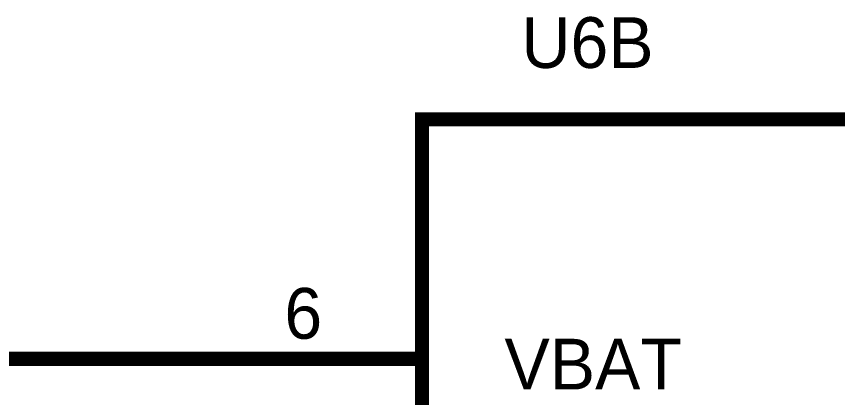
# Model space of a CAD drawing. Header units: inches. Extents: x 0 to 17, y 0 to 11.7.
# Drawn here: x 8.462 to 9.146, y 5.018 to 5.335 of the extents above; entities that cross this region are included whole.
import ezdxf

# ---------------------------------------------------------------- set-up
doc = ezdxf.new("R2010")
doc.units = ezdxf.units.IN
doc.header["$MEASUREMENT"] = 0
doc.layers.add('Sheet', color=255, linetype='Continuous')

msp = doc.modelspace()

# ---------------------------------------------------------------- linework, layer by layer
at = {"layer": 'Sheet'}
for points in [[(10.59914, 5.2497, 0.0118, 0.0118, 0), (8.79962, 5.2497, 0.0118, 0.0118, 0)], [(8.79962, 5.2497, 0.0118, 0.0118, 0), (8.79962, 3.64961, 0.0118, 0.0118, 0)], [(8.49977, 5.04991, 0.0118, 0.0118, 0), (8.29958, 5.04991, 0.0118, 0.0118, 0), (8.29958, 4.84968, 0.0118, 0.0118, 0), (8.29958, 4.54977, 0.0118, 0.0118, 0)], [(8.79962, 5.04991, 0.0118, 0.0118, 0), (8.49977, 5.04991, 0.0118, 0.0118, 0)]]:
    msp.add_lwpolyline(points, format="xyseb", dxfattribs=at)
for points in [[(8.79962, 5.2497, 0.0118, 0.0118, 0), (10.59914, 5.2497, 0.0118, 0.0118, 0), (10.59914, 3.64961, 0.0118, 0.0118, 0), (8.79962, 3.64961, 0.0118, 0.0118, 0), (8.79962, 5.2497, 0.0118, 0.0118, 0)], [(8.79962, 5.2497, 0.0039, 0.0039, 0), (8.79962, 3.64961, 0.0039, 0.0039, 0), (10.59914, 3.64961, 0.0039, 0.0039, 0), (10.59914, 5.2497, 0.0039, 0.0039, 0), (8.79962, 5.2497, 0.0039, 0.0039, 0), (8.79962, 5.2497, 0.0039, 0.0039, 0)]]:
    msp.add_lwpolyline(points, format="xyseb", close=True, dxfattribs=at)

# ---------------------------------------------------------------- texts
for s, p in [('U6B', (8.88252, 5.29248)), ('6', (8.68497, 5.06667)), ('VBAT', (8.8684, 5.02433))]:
    msp.add_text(s, height=0.04234, dxfattribs=at).set_placement(p)

doc.saveas('drawing.dxf')
